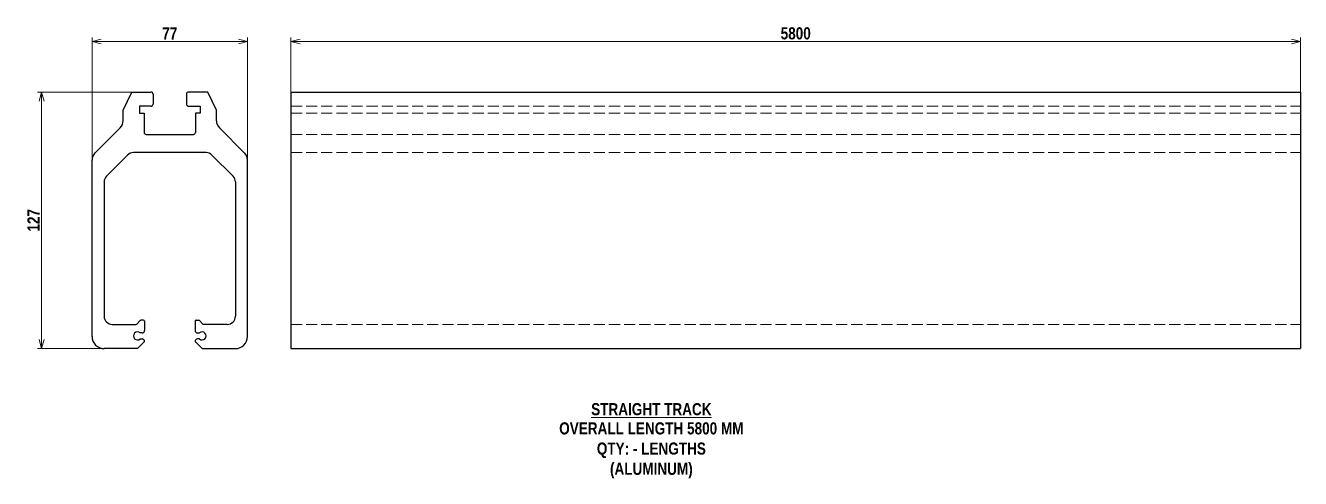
# Model space of a CAD drawing. Header units: millimetres. Extents: x 0 to 1271, y 0 to 491.
# Drawn here: x 640 to 1271, y 267 to 491 of the extents above; entities that cross this region are included whole.
import ezdxf
from ezdxf.enums import TextEntityAlignment as Align

# ---------------------------------------------------------------- set-up
doc = ezdxf.new("R2010")
doc.units = ezdxf.units.MM
doc.linetypes.add('DASHED2', pattern=[0.3, 0.22, -0.08])
doc.layers.get('0').update_dxf_attribs({"lineweight": 0})
doc.layers.get('Defpoints').update_dxf_attribs({"lineweight": 0})
for name, color, linetype, lineweight in [('IES_Dashed line', 2, 'DASHED2', 5), ('IES_Dimension', 1, 'Continuous', 5), ('IES_Text', 7, 'Continuous', 0)]:
    doc.layers.add(name, color=color, linetype=linetype, lineweight=lineweight)
doc.layers.add('IES_Object line', color=7, linetype='Continuous')
doc.styles.add('E2', font='arialbd.ttf', dxfattribs={"width": 0.8, "height": 6})
doc.dimstyles.new('E2', dxfattribs={"dimtxt": 6, "dimasz": 4.5, "dimexe": 2, "dimexo": 0, "dimgap": 1, "dimtad": 1, "dimdec": 0, "dimdsep": 46, "dimtxsty": 'E2', "dimblk": 'OPEN30', "dimcen": 1.25, "dimclrd": 256, "dimclre": 256, "dimclrt": 256, "dimadec": 0, "dimazin": 0, "dimtfac": 1, "dimtdec": 0, "dimtmove": 0, "dimatfit": 2, "dimldrblk": 'CLOSEDBLANK', "dimfxl": 1, "dimlwd": -1, "dimlwe": -1, "dimarcsym": 0})

# ---------------------------------------------------------------- blocks, each defined once
blk = doc.blocks.new('_Open30')
at = {"color": 0, "linetype": 'ByBlock', "lineweight": -2}
for p, q in [((-1, 0.27), (0, 0)), ((0, 0), (-1, -0.27)), ((0, 0), (-1, 0))]:
    blk.add_line(p, q, dxfattribs=at)
blk = doc.blocks.new('*D112')
at = {"layer": 'Defpoints', "color": 0, "transparency": 16777216}
for p in [(-200, 114.02), (-277, 55.31), (-200, 55.31)]:
    blk.add_point(p, dxfattribs=at)
at = {"layer": 'IES_Dimension', "transparency": 16777216}
for p, q in [((-277, 55.31), (-277, 116.02)), ((-272.5, 114.02), (-204.5, 114.02)), ((-200, 55.31), (-200, 116.02))]:
    blk.add_line(p, q, dxfattribs=at)
at = {"layer": 'IES_Dimension', "transparency": 16777216, "xscale": 4.5, "yscale": 4.5, "zscale": 4.5, "rotation": 180}
blk.add_blockref('_Open30', (-277, 114.02), dxfattribs=at)
at = {"layer": 'IES_Dimension', "transparency": 16777216, "xscale": 4.5, "yscale": 4.5, "zscale": 4.5}
blk.add_blockref('_Open30', (-200, 114.02), dxfattribs=at)
at = {"layer": 'IES_Dimension', "transparency": 16777216, "insert": (-238.5, 118.02), "char_height": 6, "attachment_point": 5, "style": 'E2'}
blk.add_mtext('77', dxfattribs=at)
blk = doc.blocks.new('_ClosedBlank')
at = {"color": 0, "linetype": 'ByBlock', "lineweight": -2}
for p, q in [((-1, 0.17), (0, 0)), ((-1, 0.17), (-1, -0.17)), ((0, 0), (-1, -0.17))]:
    blk.add_line(p, q, dxfattribs=at)
blk = doc.blocks.new('*D113')
at = {"layer": 'Defpoints', "color": 0, "transparency": 16777216}
for p in [(-257.35, 89.02), (-302, -37.98), (-271, -37.98)]:
    blk.add_point(p, dxfattribs=at)
at = {"layer": 'IES_Dimension', "transparency": 16777216}
for p, q in [((-257.35, 89.02), (-304, 89.02)), ((-302, 84.52), (-302, -33.48)), ((-271, -37.98), (-304, -37.98))]:
    blk.add_line(p, q, dxfattribs=at)
at = {"layer": 'IES_Dimension', "transparency": 16777216, "xscale": 4.5, "yscale": 4.5, "zscale": 4.5}
for p, rotation in [((-302, 89.02), 90), ((-302, -37.98), 270)]:
    blk.add_blockref('_Open30', p, dxfattribs=dict(at, rotation=rotation))
at = {"layer": 'IES_Dimension', "transparency": 16777216, "insert": (-306.01, 25.52), "char_height": 6, "attachment_point": 5, "rotation": 90, "style": 'E2'}
blk.add_mtext('127', dxfattribs=at)
blk = doc.blocks.new('IES_Straight Track Fab Drawing')
at = {"layer": 'IES_Dashed line', "ltscale": 25}
for p, q in [((-178.5, 82.02), (321.5, 82.02)), ((-178.5, 78.52), (321.5, 78.52)), ((-178.5, 68.02), (321.5, 68.02)), ((-178.5, 59.02), (321.5, 59.02)), ((-178.5, -25.98), (321.5, -25.98))]:
    blk.add_line(p, q, dxfattribs=at)
at = {"layer": 'IES_Dimension'}
for p, q in [((-178.5, 89.02), (-178.5, 116.02)), ((-174, 114.02), (317, 114.02)), ((321.5, 89.02), (321.5, 116.02))]:
    blk.add_line(p, q, dxfattribs=at)
at = {"layer": 'IES_Object line', "color": 3, "linetype": 'ByBlock'}
for p, q in [((-261.6, 80.02), (-257.35, 89.02)), ((-257.35, 89.02), (-247.75, 89.02)), ((-219.65, 89.02), (-229.25, 89.02)), ((-215.4, 80.02), (-219.65, 89.02)), ((-178.5, 89.02), (321.5, 89.02)), ((-178.5, 89.02), (-178.5, -37.98)), ((321.5, 89.02), (321.5, -37.98)), ((-246.75, 88.02), (-246.75, 83.02)), ((-230.25, 88.02), (-230.25, 83.02)), ((-261.6, 74.84), (-261.6, 80.02)), ((-253.5, 82.02), (-253.5, 78.52)), ((-247.75, 82.02), (-253.5, 82.02)), ((-253.5, 78.52), (-251.2, 78.52)), ((-251.2, 78.52), (-251.2, 69.02)), ((-229.25, 82.02), (-223.5, 82.02)), ((-223.5, 78.52), (-225.8, 78.52)), ((-225.8, 78.52), (-225.8, 69.02)), ((-223.5, 82.02), (-223.5, 78.52)), ((-215.4, 74.84), (-215.4, 80.02)), ((-275.54, 58.84), (-263.07, 71.31)), ((-201.46, 58.84), (-213.93, 71.31)), ((-250.2, 68.02), (-226.8, 68.02)), ((-269.83, 47.39), (-259.37, 57.85)), ((-220.46, 59.02), (-256.54, 59.02)), ((-207.17, 47.39), (-217.63, 57.85)), ((-277, -31.98), (-277, 55.31)), ((-200, -31.98), (-200, 55.31)), ((-271, 44.56), (-271, -21.98)), ((-206, 44.56), (-206, -21.98)), ((-254.85, -25.83), (-253.15, -24.13)), ((-251.5, -23.98), (-252.79, -23.98)), ((-251, -24.48), (-251, -28.98)), ((-226, -24.48), (-226, -28.98)), ((-225.5, -23.98), (-224.21, -23.98)), ((-222.15, -25.83), (-223.85, -24.13)), ((-267, -25.98), (-255.21, -25.98)), ((-252.25, -30.23), (-253.18, -30.23)), ((-224.75, -30.23), (-223.82, -30.23)), ((-210, -25.98), (-221.79, -25.98)), ((-251, -34.48), (-254.5, -37.98)), ((-253.18, -33.23), (-252.25, -33.23)), ((-226, -34.48), (-222.5, -37.98)), ((-223.82, -33.23), (-224.75, -33.23)), ((-254.5, -37.98), (-271, -37.98)), ((-222.5, -37.98), (-206, -37.98)), ((-178.5, -37.98), (321.5, -37.98))]:
    blk.add_line(p, q, dxfattribs=at)
for centre, radius, start, end in [((-247.75, 88.02), 1, 0, 90), ((-229.25, 88.02), 1, 90, 180), ((-247.75, 83.02), 1, 270, 0), ((-229.25, 83.02), 1, 180, 270), ((-266.6, 74.84), 5, 315, 0), ((-210.4, 74.84), 5, 180, 225), ((-250.2, 69.02), 1, 180, 270), ((-226.8, 69.02), 1, 270, 0), ((-272, 55.31), 5, 135, 180), ((-256.54, 55.02), 4, 90, 135), ((-220.46, 55.02), 4, 45, 90), ((-205, 55.31), 5, 0, 45), ((-267, 44.56), 4, 135, 180), ((-210, 44.56), 4, 0, 45), ((-267, -21.98), 4, 180, 270), ((-252.79, -24.48), 0.5, 90, 135), ((-251.5, -24.48), 0.5, 0, 90), ((-225.5, -24.48), 0.5, 90, 180), ((-224.21, -24.48), 0.5, 45, 90), ((-210, -21.98), 4, 270, 0), ((-254.5, -31.73), 2, 48.59038, 311.40962), ((-255.21, -25.48), 0.5, 270, 315), ((-252.25, -28.98), 1.25, 270, 0), ((-224.75, -28.98), 1.25, 180, 270), ((-222.5, -31.73), 2, 228.59038, 131.40962), ((-221.79, -25.48), 0.5, 225, 270), ((-271, -31.98), 6, 180, 270), ((-252.25, -34.48), 1.25, 0, 90), ((-224.75, -34.48), 1.25, 90, 180), ((-206, -31.98), 6, 270, 0)]:
    blk.add_arc(centre, radius, start, end, dxfattribs=at)
at = {"layer": 'IES_Dimension', "xscale": 4.5, "yscale": 4.5, "zscale": 4.5, "rotation": 180}
blk.add_blockref('_Open30', (-178.5, 114.02), dxfattribs=at)
at = {"layer": 'IES_Dimension', "xscale": 4.5, "yscale": 4.5, "zscale": 4.5}
blk.add_blockref('_Open30', (321.5, 114.02), dxfattribs=at)
at = {"style": 'E2', "width": 0.8}
for tag, p in [('DRAWING_TITLE', (0, -67.98)), ('OVERALL_LENGTH', (0, -77.48)), ('QTY', (0, -87.48)), ('MATERIAL_FINISH', (0, -97.48))]:
    blk.add_attdef(tag, text='', height=6, dxfattribs=at).set_placement(p, align=Align.MIDDLE_CENTER)
at = {"layer": 'IES_Dimension', "style": 'E2', "width": 0.8}
blk.add_attdef('DRAWING_LENGTH', text='', height=6, dxfattribs=at).set_placement((71.5, 118.08), align=Align.MIDDLE_CENTER)
at = {"layer": 'IES_Dimension'}
dim = blk.add_linear_dim(base=(-200, 114.02), p1=(-277, 55.31), p2=(-200, 55.31), dimstyle='E2', dxfattribs=at)
dim.commit()
dim.dimension.update_dxf_attribs({"geometry": '*D112', "text_midpoint": (-238.5, 118.02)})
dim = blk.add_linear_dim(base=(-302, -37.98), p1=(-257.35, 89.02), p2=(-271, -37.98), angle=90, dimstyle='E2', dxfattribs=at)
dim.commit()
dim.dimension.update_dxf_attribs({"geometry": '*D113', "text_midpoint": (-306.01, 25.52)})

msp = doc.modelspace()

# ---------------------------------------------------------------- block references
at = {"layer": 'IES_Text'}
msp.add_blockref('IES_Straight Track Fab Drawing', (949.71, 369.17), dxfattribs=at).add_auto_attribs({'DRAWING_TITLE': '%%USTRAIGHT TRACK', 'OVERALL_LENGTH': 'OVERALL LENGTH 5800 MM', 'QTY': 'QTY: - LENGTHS', 'MATERIAL_FINISH': '(ALUMINUM)', 'DRAWING_LENGTH': '5800'})

doc.saveas('drawing.dxf')
